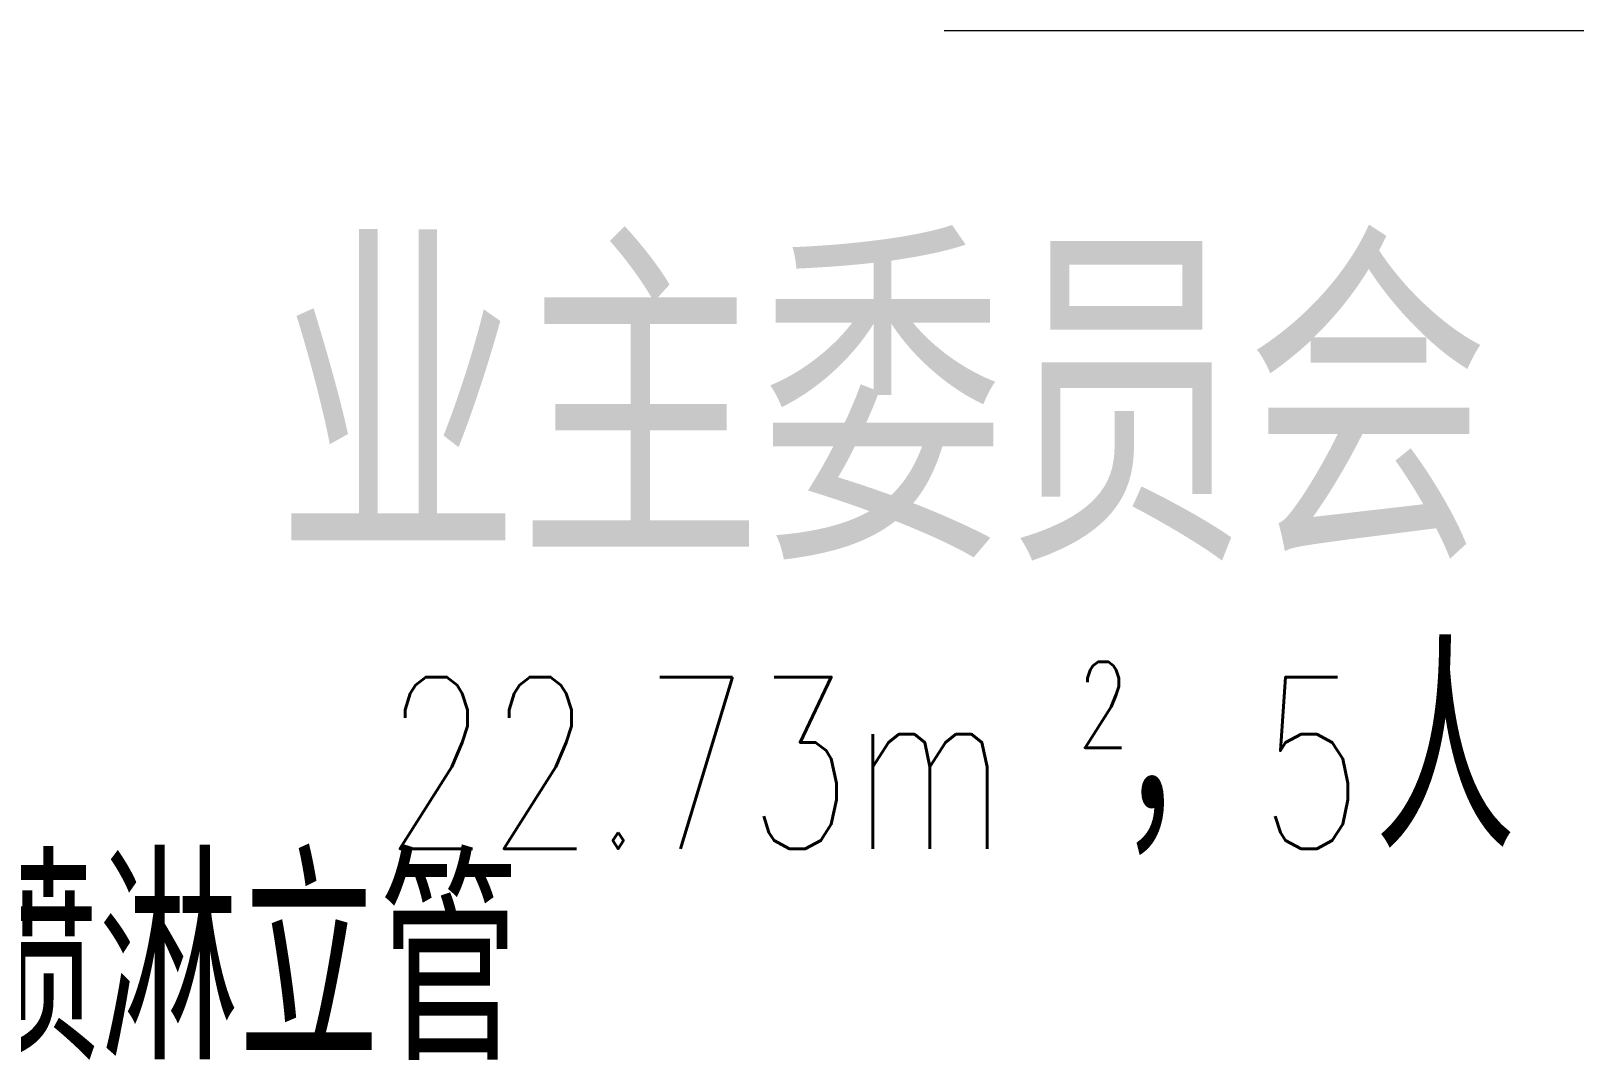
# Model space of a CAD drawing. Header units: millimetres. Extents: x -13830 to 215738, y -24143 to 193994.
# Drawn here: x 52404 to 55076, y 93120 to 94903 of the extents above; entities that cross this region are included whole.
import ezdxf

# ---------------------------------------------------------------- set-up
doc = ezdxf.new("R2010")
doc.units = ezdxf.units.MM
doc.header["$LTSCALE"] = 100
doc.layers.get('0').update_dxf_attribs({"linetype": 'CONTINUOUS'})
doc.layers.add('DIM_LEAD', color=3, linetype='CONTINUOUS', lineweight=13)
doc.layers.add('PUB_TEXT', color=7, linetype='CONTINUOUS')
doc.layers.add('SPACE', color=7, linetype='CONTINUOUS')
doc.styles.add('_TCH_DIM', font='SIMPLEX', dxfattribs={"bigfont": 'GBCBIG'})
doc.styles.add('_TCH_SPACE', font='SIMPLEX', dxfattribs={"height": 5, "bigfont": 'GBCBIG'})
doc.styles.add('HZTXT', font='tjromans.shx', dxfattribs={"width": 0.8, "bigfont": 'hztxt.shx'})

msp = doc.modelspace()

# ---------------------------------------------------------------- linework, layer by layer
at = {"layer": 'DIM_LEAD'}
msp.add_line((56102.7, 94902.8), (53985.3, 94902.8), dxfattribs=at)

# ---------------------------------------------------------------- texts
at = {"style": 'HZTXT', "width": 0.8}
msp.add_text('业主委员会', height=525, dxfattribs=at).set_placement((52829.2, 93987.5))
at = {"layer": 'PUB_TEXT', "style": '_TCH_DIM'}
msp.add_text('喷淋立管', height=337.59, dxfattribs=at).set_placement((52277.2, 93119.9))
at = {"layer": 'SPACE', "style": '_TCH_SPACE'}
for s, p in [('人', (54731.4, 93485.8)), ('，', (54285.6, 93485.8))]:
    msp.add_text(s, height=337.6, dxfattribs=at).set_placement(p)
at = {"layer": 'SPACE', "style": '_TCH_SPACE', "width": 0.705882}
for s, height, p in [('2', 148.8, (54215.6, 93660.8)), ('22.73m', 297.5, (53015.6, 93485.8)), ('5', 297.5, (54531.4, 93485.8))]:
    msp.add_text(s, height=height, dxfattribs=at).set_placement(p)

doc.saveas('drawing.dxf')
